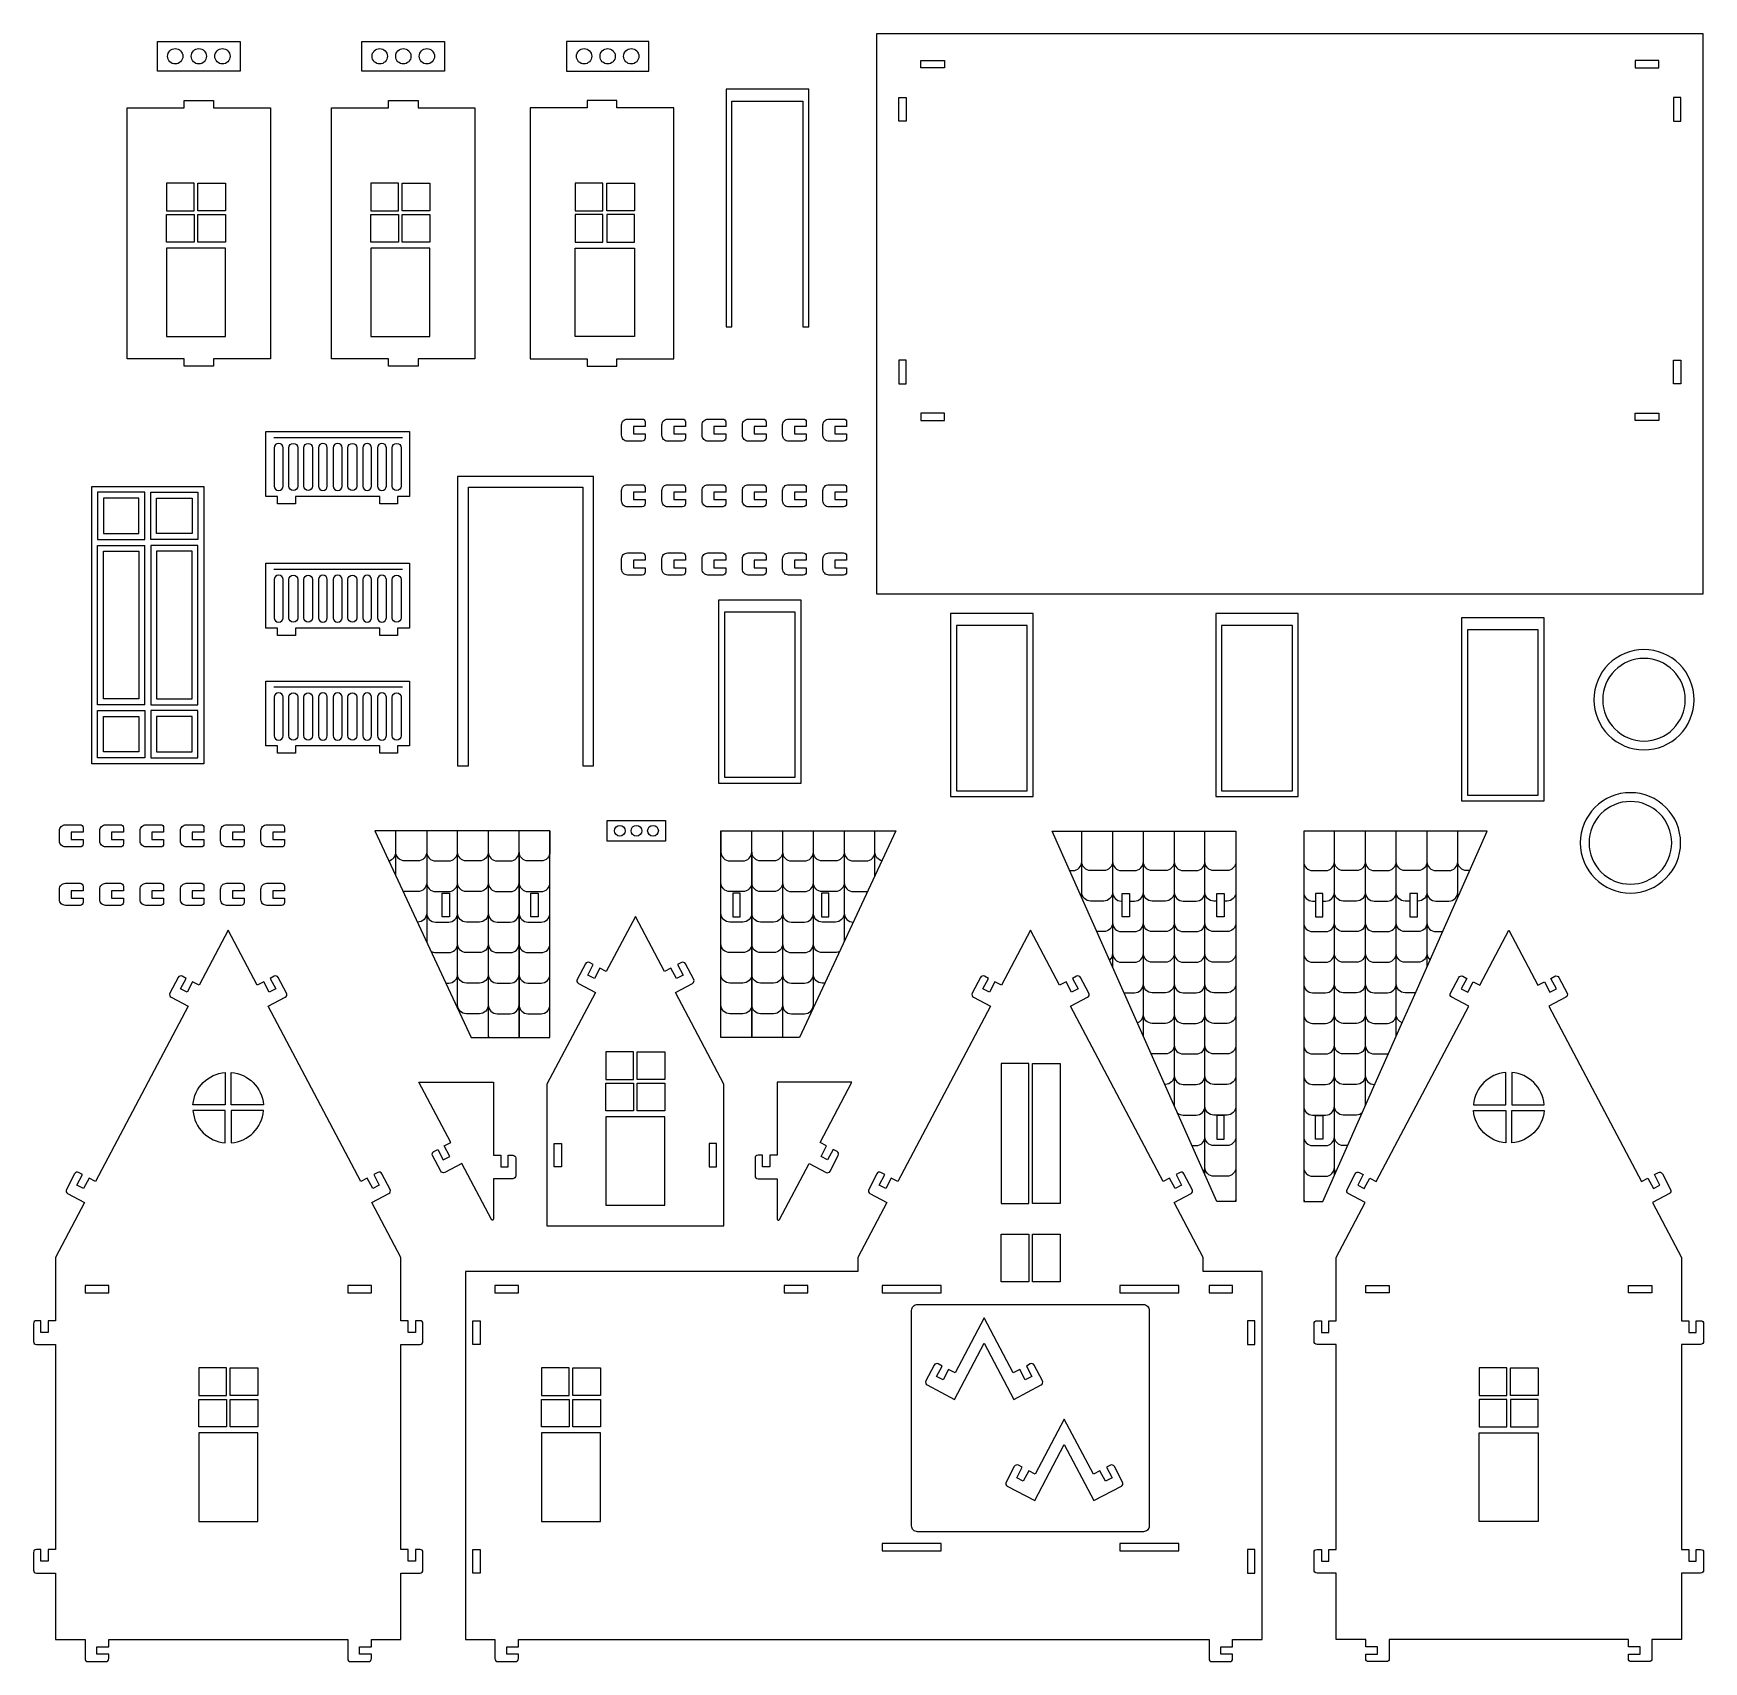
# Model space of a CAD drawing. Extents: x -1239 to 801, y -876 to 452.
# Drawn here: x -558 to 801, y -876 to 449 of the extents above; entities that cross this region are included whole.
import ezdxf

# ---------------------------------------------------------------- set-up
doc = ezdxf.new("R2010")
doc.units = 0
doc.header["$MEASUREMENT"] = 0
doc.layers.add('LAYER1', color=7, linetype='CONTINUOUS')

msp = doc.modelspace()

# ---------------------------------------------------------------- linework, layer by layer
at = {"layer": 'LAYER1'}
for points in [[(800.1, 448.5), (800.1, -7.5), (128.1, -7.5), (128.1, 448.5)], [(-456.8, 441.9), (-389.6, 441.9), (-389.6, 417.9), (-456.8, 417.9)], [(-290.5, 441.9), (-223.3, 441.9), (-223.3, 417.9), (-290.5, 417.9)], [(-57.1, 441.9), (-124.3, 441.9), (-124.3, 417.9), (-57.1, 417.9)], [(183.3, 420.4), (164.1, 420.4), (164.1, 426.4), (183.3, 426.4)], [(744.9, 420.4), (764.1, 420.4), (764.1, 426.4), (744.9, 426.4)], [(-481.6, 387.9), (-435.2, 387.9), (-435.2, 393.9), (-411.2, 393.9), (-411.2, 387.9), (-364.8, 387.9), (-364.8, 183.9), (-411.2, 183.9), (-411.2, 177.9), (-435.2, 177.9), (-435.2, 183.9), (-481.6, 183.9)], [(-315.3, 387.9), (-268.9, 387.9), (-268.9, 393.9), (-244.9, 393.9), (-244.9, 387.9), (-198.6, 387.9), (-198.6, 183.9), (-244.9, 183.9), (-244.9, 177.9), (-268.9, 177.9), (-268.9, 183.9), (-315.3, 183.9)], [(-36.9, 387.9), (-83.3, 387.9), (-83.3, 393.9), (-107.3, 393.9), (-107.3, 387.9), (-153.7, 387.9), (-153.7, 183.9), (-107.3, 183.9), (-107.3, 177.9), (-83.3, 177.9), (-83.3, 183.9), (-36.9, 183.9)], [(10.4, 209.8), (10.4, 393.5), (68, 393.5), (68, 209.8), (72.8, 209.8), (72.8, 403.1), (5.6, 403.1), (5.6, 209.8)], [(146.1, 377.2), (146.1, 396.4), (152.1, 396.4), (152.1, 377.2)], [(782.1, 377.2), (782.1, 396.4), (776.1, 396.4), (776.1, 377.2)], [(-427.1, 326.7), (-449.6, 326.7), (-449.6, 304.2), (-427.1, 304.2)], [(-424.1, 304.2), (-424.1, 326.7), (-401.6, 326.7), (-401.6, 304.2)], [(-260.8, 326.7), (-283.3, 326.7), (-283.3, 304.2), (-260.8, 304.2)], [(-257.8, 304.2), (-257.8, 326.7), (-235.3, 326.7), (-235.3, 304.2)], [(-94.5, 304.2), (-94.5, 326.7), (-117, 326.7), (-117, 304.2)], [(-91.5, 326.7), (-69, 326.7), (-69, 304.2), (-91.5, 304.2)], [(-449.6, 278.7), (-449.6, 301.2), (-427.1, 301.2), (-427.1, 278.7)], [(-401.6, 278.7), (-424.1, 278.7), (-424.1, 301.2), (-401.6, 301.2)], [(-283.3, 278.7), (-283.3, 301.2), (-260.8, 301.2), (-260.8, 278.7)], [(-235.3, 278.7), (-257.8, 278.7), (-257.8, 301.2), (-235.3, 301.2)], [(-117, 278.7), (-94.5, 278.7), (-94.5, 301.2), (-117, 301.2)], [(-69, 278.7), (-69, 301.2), (-91.5, 301.2), (-91.5, 278.7)], [(-449.6, 201.9), (-401.6, 201.9), (-401.6, 273.9), (-449.6, 273.9)], [(-283.3, 201.9), (-235.3, 201.9), (-235.3, 273.9), (-283.3, 273.9)], [(-69, 201.9), (-117, 201.9), (-117, 273.9), (-69, 273.9)], [(146.1, 182.8), (146.1, 163.6), (152.1, 163.6), (152.1, 182.8)], [(782.1, 182.8), (782.1, 163.6), (776.1, 163.6), (776.1, 182.8)], [(183.3, 139.6), (164.1, 139.6), (164.1, 133.6), (183.3, 133.6)], [(744.9, 139.6), (764.1, 139.6), (764.1, 133.6), (744.9, 133.6)], [(-359.1, 71.9), (-368.7, 71.9), (-368.7, 124.7), (-252, 124.7), (-252, 71.9), (-261.6, 71.9), (-261.6, 65.9), (-276, 65.9), (-276, 71.9), (-344.7, 71.9), (-344.7, 65.9), (-359.1, 65.9)], [(-102.3, -147.1), (-102.3, 88.1), (-212.7, 88.1), (-212.7, -147.1), (-204, -147.1), (-204, 79.5), (-110.9, 79.5), (-110.9, -147.1)], [(-505.5, 75.3), (-505.5, 36.9), (-467.1, 36.9), (-467.1, 75.3)], [(-500.7, 70.5), (-500.7, 41.7), (-471.9, 41.7), (-471.9, 70.5)], [(-462.3, 36.9), (-462.3, 75.3), (-423.9, 75.3), (-423.9, 36.9)], [(-457.5, 41.7), (-457.5, 70.5), (-428.7, 70.5), (-428.7, 41.7)], [(-500.7, -92.7), (-500.7, 27.3), (-471.9, 27.3), (-471.9, -92.7)], [(-462.3, -97.5), (-423.9, -97.5), (-423.9, 32.1), (-462.3, 32.1)], [(-457.5, -92.7), (-428.7, -92.7), (-428.7, 27.3), (-457.5, 27.3)], [(-359.1, -35.2), (-368.7, -35.2), (-368.7, 17.6), (-252, 17.6), (-252, -35.2), (-261.6, -35.2), (-261.6, -41.2), (-276, -41.2), (-276, -35.2), (-344.7, -35.2), (-344.7, -41.2), (-359.1, -41.2)], [(66.7, -12.5), (-0.5, -12.5), (-0.5, -161.3), (66.7, -161.3)], [(61.9, -22.1), (4.3, -22.1), (4.3, -156.5), (61.9, -156.5)], [(255.4, -23.4), (188.2, -23.4), (188.2, -172.2), (255.4, -172.2)], [(471, -23.4), (403.8, -23.4), (403.8, -172.2), (471, -172.2)], [(670.9, -26.9), (603.7, -26.9), (603.7, -175.7), (670.9, -175.7)], [(250.6, -33), (193, -33), (193, -167.4), (250.6, -167.4)], [(466.2, -33), (408.6, -33), (408.6, -167.4), (466.2, -167.4)], [(666.1, -36.5), (608.5, -36.5), (608.5, -170.9), (666.1, -170.9)], [(-359.1, -131), (-368.7, -131), (-368.7, -78.2), (-252, -78.2), (-252, -131), (-261.6, -131), (-261.6, -137), (-276, -137), (-276, -131), (-344.7, -131), (-344.7, -137), (-359.1, -137)], [(-505.5, -102.3), (-467.1, -102.3), (-467.1, -140.7), (-505.5, -140.7)], [(-500.7, -107.1), (-471.9, -107.1), (-471.9, -135.9), (-500.7, -135.9)], [(-462.3, -140.7), (-423.9, -140.7), (-423.9, -102.3), (-462.3, -102.3)], [(-457.5, -135.9), (-428.7, -135.9), (-428.7, -107.1), (-457.5, -107.1)], [(-201.6, -368.2), (-201.6, -368.2), (-147.2, -368.2), (-137.6, -368.2), (-137.6, -200.1), (-280, -200.1), (-201.6, -368.2), (-201.6, -368.2), (-201.6, -368.2)], [(-91, -191.5), (-43.6, -191.5), (-43.6, -208.5), (-91, -208.5)], [(143.8, -200.1), (65.4, -368.2), (11, -368.2), (1.4, -368.2), (1.4, -200.1), (143.8, -200.1), (143.8, -200.1), (143.8, -200.1), (143.8, -200.1)], [(404.6, -501.4), (404.6, -501.4), (270.9, -200.3), (420.2, -200.3), (420.2, -501.4), (404.6, -501.4), (404.6, -501.4), (404.6, -501.4)], [(564.7, -335.5), (564.7, -335.5), (624.7, -200.3), (475.4, -200.3), (475.4, -501.4), (491, -501.4), (554.9, -357.4), (554.9, -357.4)], [(-225.3, -250.8), (-219.3, -250.8), (-219.3, -270), (-225.3, -270)], [(-153.2, -250.8), (-147.2, -250.8), (-147.2, -270), (-153.2, -270)], [(-153.2, -250.8), (-147.2, -250.8), (-147.2, -270), (-153.2, -270)], [(17, -250.8), (11, -250.8), (11, -270), (17, -270)], [(17, -250.8), (11, -250.8), (11, -270), (17, -270)], [(89.1, -250.8), (83.1, -250.8), (83.1, -270), (89.1, -270)], [(327.7, -250.9), (333.7, -250.9), (333.7, -270.1), (327.7, -270.1)], [(404.6, -250.9), (410.6, -250.9), (410.6, -270.1), (404.6, -270.1)], [(491, -250.9), (485, -250.9), (485, -270.1), (491, -270.1)], [(567.8, -250.9), (561.8, -250.9), (561.8, -270.1), (567.8, -270.1)], [(-69.6, -379.7), (-92.1, -379.7), (-92.1, -402.2), (-69.6, -402.2)], [(-66.6, -402.2), (-66.6, -379.7), (-44.1, -379.7), (-44.1, -402.2)], [(251.9, -389.3), (229.4, -389.3), (229.4, -503.2), (251.9, -503.2)], [(254.9, -503.2), (254.9, -389.3), (277.4, -389.3), (277.4, -503.2)], [(-92.1, -427.8), (-92.1, -405.2), (-69.6, -405.2), (-69.6, -427.8)], [(-44.1, -427.8), (-66.6, -427.8), (-66.6, -405.2), (-44.1, -405.2)], [(-92.1, -504.6), (-44.1, -504.6), (-44.1, -432.6), (-92.1, -432.6)], [(410.6, -431.5), (404.6, -431.5), (404.6, -450.7), (410.6, -450.7)], [(485, -431.5), (491, -431.5), (491, -450.7), (485, -450.7)], [(-134.2, -454.2), (-128.2, -454.2), (-128.2, -473.4), (-134.2, -473.4)], [(-2.1, -454.2), (-8.1, -454.2), (-8.1, -473.4), (-2.1, -473.4)], [(229.4, -566.8), (229.4, -528), (251.9, -528), (251.9, -566.8)], [(277.4, -566.8), (254.9, -566.8), (254.9, -528), (277.4, -528)], [(-515.7, -569.7), (-515.7, -575.7), (-496.5, -575.7), (-496.5, -569.7)], [(-302.1, -569.7), (-302.1, -575.7), (-282.9, -575.7), (-282.9, -569.7)], [(-182.4, -569.7), (-182.4, -575.7), (-163.2, -575.7), (-163.2, -569.7)], [(52.8, -569.7), (52.8, -575.7), (72, -575.7), (72, -569.7)], [(132.5, -575.7), (180.5, -575.7), (180.5, -569.7), (132.5, -569.7)], [(325.8, -575.7), (373.8, -575.7), (373.8, -569.7), (325.8, -569.7)], [(398.4, -569.7), (398.4, -575.7), (417.6, -575.7), (417.6, -569.7)], [(545, -569.7), (545, -575.7), (525.8, -575.7), (525.8, -569.7)], [(758.6, -569.7), (758.6, -575.7), (739.4, -575.7), (739.4, -569.7)], [(-200.4, -598.5), (-194.4, -598.5), (-194.4, -617.7), (-200.4, -617.7)], [(435.6, -598.5), (429.6, -598.5), (429.6, -617.7), (435.6, -617.7)], [(-400.8, -636.9), (-423.3, -636.9), (-423.3, -659.4), (-400.8, -659.4)], [(-397.8, -659.4), (-397.8, -636.9), (-375.3, -636.9), (-375.3, -659.4)], [(-121.9, -636.9), (-144.4, -636.9), (-144.4, -659.4), (-121.9, -659.4)], [(-118.9, -659.4), (-118.9, -636.9), (-96.4, -636.9), (-96.4, -659.4)], [(640.7, -659.4), (640.7, -636.9), (618.2, -636.9), (618.2, -659.4)], [(643.7, -636.9), (666.2, -636.9), (666.2, -659.4), (643.7, -659.4)], [(-423.3, -684.9), (-423.3, -662.4), (-400.8, -662.4), (-400.8, -684.9)], [(-375.3, -684.9), (-397.8, -684.9), (-397.8, -662.4), (-375.3, -662.4)], [(-144.4, -684.9), (-144.4, -662.4), (-121.9, -662.4), (-121.9, -684.9)], [(-96.4, -684.9), (-118.9, -684.9), (-118.9, -662.4), (-96.4, -662.4)], [(618.2, -684.9), (640.7, -684.9), (640.7, -662.4), (618.2, -662.4)], [(666.2, -684.9), (666.2, -662.4), (643.7, -662.4), (643.7, -684.9)], [(-423.3, -761.7), (-375.3, -761.7), (-375.3, -689.7), (-423.3, -689.7)], [(-144.4, -761.7), (-96.4, -761.7), (-96.4, -689.7), (-144.4, -689.7)], [(666.2, -761.7), (618.2, -761.7), (618.2, -689.7), (666.2, -689.7)], [(-200.4, -784.5), (-194.4, -784.5), (-194.4, -803.7), (-200.4, -803.7)], [(132.5, -785.7), (180.5, -785.7), (180.5, -779.7), (132.5, -779.7)], [(325.8, -785.7), (373.8, -785.7), (373.8, -779.7), (325.8, -779.7)], [(435.6, -784.5), (429.6, -784.5), (429.6, -803.7), (435.6, -803.7)]]:
    msp.add_lwpolyline(points, close=True, dxfattribs=at)
for points in [[(-62.6, 116.9), (-74.6, 116.9, -0.414214), (-79.4, 121.7), (-79.4, 130.1, -0.414214), (-74.6, 134.9), (-62.6, 134.9, -0.414214), (-60.2, 132.5), (-60.2, 128.9), (-69.8, 128.9), (-69.8, 122.9), (-60.2, 122.9), (-60.2, 119.3, -0.414214)], [(-29.8, 116.9), (-41.8, 116.9, -0.414214), (-46.6, 121.7), (-46.6, 130.1, -0.414214), (-41.8, 134.9), (-29.8, 134.9, -0.414214), (-27.4, 132.5), (-27.4, 128.9), (-37, 128.9), (-37, 122.9), (-27.4, 122.9), (-27.4, 119.3, -0.414214)], [(2.9, 116.9), (-9.1, 116.9, -0.414214), (-13.9, 121.7), (-13.9, 130.1, -0.414214), (-9.1, 134.9), (2.9, 134.9, -0.414214), (5.3, 132.5), (5.3, 128.9), (-4.3, 128.9), (-4.3, 122.9), (5.3, 122.9), (5.3, 119.3, -0.414214)], [(35.7, 116.9), (23.7, 116.9, -0.414214), (18.9, 121.7), (18.9, 130.1, -0.414214), (23.7, 134.9), (35.7, 134.9, -0.414214), (38.1, 132.5), (38.1, 128.9), (28.5, 128.9), (28.5, 122.9), (38.1, 122.9), (38.1, 119.3, -0.414214)], [(68.4, 116.9), (56.4, 116.9, -0.414214), (51.6, 121.7), (51.6, 130.1, -0.414214), (56.4, 134.9), (68.4, 134.9, -0.414214), (70.8, 132.5), (70.8, 128.9), (61.2, 128.9), (61.2, 122.9), (70.8, 122.9), (70.8, 119.3, -0.414214)], [(101.2, 116.9), (89.2, 116.9, -0.414214), (84.4, 121.7), (84.4, 130.1, -0.414214), (89.2, 134.9), (101.2, 134.9, -0.414214), (103.6, 132.5), (103.6, 128.9), (94, 128.9), (94, 122.9), (103.6, 122.9), (103.6, 119.3, -0.414214)], [(-354.7, 80.3), (-354.7, 111.5, 1), (-361.9, 111.5), (-361.9, 80.3, 1)], [(-349.9, 80.3), (-349.9, 111.5, -1), (-342.7, 111.5), (-342.7, 80.3, -1)], [(-337.9, 80.3), (-337.9, 111.5, -1), (-330.7, 111.5), (-330.7, 80.3, -1)], [(-318.7, 80.3), (-318.7, 111.5, 1), (-325.9, 111.5), (-325.9, 80.3, 1)], [(-306.7, 80.3), (-306.7, 111.5, 1), (-313.9, 111.5), (-313.9, 80.3, 1)], [(-301.9, 80.3), (-301.9, 111.5, -1), (-294.7, 111.5), (-294.7, 80.3, -1)], [(-282.7, 80.3), (-282.7, 111.5, 1), (-289.9, 111.5), (-289.9, 80.3, 1)], [(-270.7, 80.3), (-270.7, 111.5, 1), (-277.9, 111.5), (-277.9, 80.3, 1)], [(-265.9, 80.3), (-265.9, 111.5, -1), (-258.7, 111.5), (-258.7, 80.3, -1)], [(-62.6, 63.5), (-74.6, 63.5, -0.414214), (-79.4, 68.3), (-79.4, 76.7, -0.414214), (-74.6, 81.5), (-62.6, 81.5, -0.414214), (-60.2, 79.1), (-60.2, 75.5), (-69.8, 75.5), (-69.8, 69.5), (-60.2, 69.5), (-60.2, 65.9, -0.414214)], [(-29.8, 63.5), (-41.8, 63.5, -0.414214), (-46.6, 68.3), (-46.6, 76.7, -0.414214), (-41.8, 81.5), (-29.8, 81.5, -0.414214), (-27.4, 79.1), (-27.4, 75.5), (-37, 75.5), (-37, 69.5), (-27.4, 69.5), (-27.4, 65.9, -0.414214)], [(2.9, 63.5), (-9.1, 63.5, -0.414214), (-13.9, 68.3), (-13.9, 76.7, -0.414214), (-9.1, 81.5), (2.9, 81.5, -0.414214), (5.3, 79.1), (5.3, 75.5), (-4.3, 75.5), (-4.3, 69.5), (5.3, 69.5), (5.3, 65.9, -0.414214)], [(35.7, 63.5), (23.7, 63.5, -0.414214), (18.9, 68.3), (18.9, 76.7, -0.414214), (23.7, 81.5), (35.7, 81.5, -0.414214), (38.1, 79.1), (38.1, 75.5), (28.5, 75.5), (28.5, 69.5), (38.1, 69.5), (38.1, 65.9, -0.414214)], [(68.4, 63.5), (56.4, 63.5, -0.414214), (51.6, 68.3), (51.6, 76.7, -0.414214), (56.4, 81.5), (68.4, 81.5, -0.414214), (70.8, 79.1), (70.8, 75.5), (61.2, 75.5), (61.2, 69.5), (70.8, 69.5), (70.8, 65.9, -0.414214)], [(101.2, 63.5), (89.2, 63.5, -0.414214), (84.4, 68.3), (84.4, 76.7, -0.414214), (89.2, 81.5), (101.2, 81.5, -0.414214), (103.6, 79.1), (103.6, 75.5), (94, 75.5), (94, 69.5), (103.6, 69.5), (103.6, 65.9, -0.414214)], [(-62.6, 8), (-74.6, 8, -0.414214), (-79.4, 12.8), (-79.4, 21.2, -0.414214), (-74.6, 26), (-62.6, 26, -0.414214), (-60.2, 23.6), (-60.2, 20), (-69.8, 20), (-69.8, 14), (-60.2, 14), (-60.2, 10.4, -0.414214)], [(-29.8, 8), (-41.8, 8, -0.414214), (-46.6, 12.8), (-46.6, 21.2, -0.414214), (-41.8, 26), (-29.8, 26, -0.414214), (-27.4, 23.6), (-27.4, 20), (-37, 20), (-37, 14), (-27.4, 14), (-27.4, 10.4, -0.414214)], [(2.9, 8), (-9.1, 8, -0.414214), (-13.9, 12.8), (-13.9, 21.2, -0.414214), (-9.1, 26), (2.9, 26, -0.414214), (5.3, 23.6), (5.3, 20), (-4.3, 20), (-4.3, 14), (5.3, 14), (5.3, 10.4, -0.414214)], [(35.7, 8), (23.7, 8, -0.414214), (18.9, 12.8), (18.9, 21.2, -0.414214), (23.7, 26), (35.7, 26, -0.414214), (38.1, 23.6), (38.1, 20), (28.5, 20), (28.5, 14), (38.1, 14), (38.1, 10.4, -0.414214)], [(68.4, 8), (56.4, 8, -0.414214), (51.6, 12.8), (51.6, 21.2, -0.414214), (56.4, 26), (68.4, 26, -0.414214), (70.8, 23.6), (70.8, 20), (61.2, 20), (61.2, 14), (70.8, 14), (70.8, 10.4, -0.414214)], [(101.2, 8), (89.2, 8, -0.414214), (84.4, 12.8), (84.4, 21.2, -0.414214), (89.2, 26), (101.2, 26, -0.414214), (103.6, 23.6), (103.6, 20), (94, 20), (94, 14), (103.6, 14), (103.6, 10.4, -0.414214)], [(-354.7, -26.8), (-354.7, 4.4, 1), (-361.9, 4.4), (-361.9, -26.8, 1)], [(-349.9, -26.8), (-349.9, 4.4, -1), (-342.7, 4.4), (-342.7, -26.8, -1)], [(-337.9, -26.8), (-337.9, 4.4, -1), (-330.7, 4.4), (-330.7, -26.8, -1)], [(-318.7, -26.8), (-318.7, 4.4, 1), (-325.9, 4.4), (-325.9, -26.8, 1)], [(-306.7, -26.8), (-306.7, 4.4, 1), (-313.9, 4.4), (-313.9, -26.8, 1)], [(-301.9, -26.8), (-301.9, 4.4, -1), (-294.7, 4.4), (-294.7, -26.8, -1)], [(-282.7, -26.8), (-282.7, 4.4, 1), (-289.9, 4.4), (-289.9, -26.8, 1)], [(-270.7, -26.8), (-270.7, 4.4, 1), (-277.9, 4.4), (-277.9, -26.8, 1)], [(-265.9, -26.8), (-265.9, 4.4, -1), (-258.7, 4.4), (-258.7, -26.8, -1)], [(752.1, -52.6, 0.414214), (711.4, -93.4, 0.414214), (752.1, -134.2, 0.414214), (792.9, -93.4, 0.414214)], [(752.1, -59.8, 0.414214), (718.6, -93.4, 0.414214), (752.1, -127, 0.414214), (785.7, -93.4, 0.414214)], [(-354.7, -122.6), (-354.7, -91.4, 1), (-361.9, -91.4), (-361.9, -122.6, 1)], [(-349.9, -122.6), (-349.9, -91.4, -1), (-342.7, -91.4), (-342.7, -122.6, -1)], [(-337.9, -122.6), (-337.9, -91.4, -1), (-330.7, -91.4), (-330.7, -122.6, -1)], [(-318.7, -122.6), (-318.7, -91.4, 1), (-325.9, -91.4), (-325.9, -122.6, 1)], [(-306.7, -122.6), (-306.7, -91.4, 1), (-313.9, -91.4), (-313.9, -122.6, 1)], [(-301.9, -122.6), (-301.9, -91.4, -1), (-294.7, -91.4), (-294.7, -122.6, -1)], [(-282.7, -122.6), (-282.7, -91.4, 1), (-289.9, -91.4), (-289.9, -122.6, 1)], [(-270.7, -122.6), (-270.7, -91.4, 1), (-277.9, -91.4), (-277.9, -122.6, 1)], [(-265.9, -122.6), (-265.9, -91.4, -1), (-258.7, -91.4), (-258.7, -122.6, -1)], [(741.1, -169, 0.414214), (700.3, -209.8, 0.414214), (741.1, -250.6, 0.414214), (781.9, -209.8, 0.414214)], [(741.1, -176.2, 0.414214), (707.5, -209.8, 0.414214), (741.1, -243.4, 0.414214), (774.7, -209.8, 0.414214)], [(-519.7, -213.1), (-531.7, -213.1, -0.414214), (-536.5, -208.3), (-536.5, -199.9, -0.414214), (-531.7, -195.1), (-519.7, -195.1, -0.414214), (-517.3, -197.5), (-517.3, -201.1), (-526.9, -201.1), (-526.9, -207.1), (-517.3, -207.1), (-517.3, -210.7, -0.414214)], [(-487, -213.1), (-499, -213.1, -0.414214), (-503.8, -208.3), (-503.8, -199.9, -0.414214), (-499, -195.1), (-487, -195.1, -0.414214), (-484.6, -197.5), (-484.6, -201.1), (-494.2, -201.1), (-494.2, -207.1), (-484.6, -207.1), (-484.6, -210.7, -0.414214)], [(-454.2, -213.1), (-466.2, -213.1, -0.414214), (-471, -208.3), (-471, -199.9, -0.414214), (-466.2, -195.1), (-454.2, -195.1, -0.414214), (-451.8, -197.5), (-451.8, -201.1), (-461.4, -201.1), (-461.4, -207.1), (-451.8, -207.1), (-451.8, -210.7, -0.414214)], [(-421.4, -213.1), (-433.4, -213.1, -0.414214), (-438.2, -208.3), (-438.2, -199.9, -0.414214), (-433.4, -195.1), (-421.4, -195.1, -0.414214), (-419, -197.5), (-419, -201.1), (-428.6, -201.1), (-428.6, -207.1), (-419, -207.1), (-419, -210.7, -0.414214)], [(-388.7, -213.1), (-400.7, -213.1, -0.414214), (-405.5, -208.3), (-405.5, -199.9, -0.414214), (-400.7, -195.1), (-388.7, -195.1, -0.414214), (-386.3, -197.5), (-386.3, -201.1), (-395.9, -201.1), (-395.9, -207.1), (-386.3, -207.1), (-386.3, -210.7, -0.414214)], [(-355.9, -213.1), (-367.9, -213.1, -0.414214), (-372.7, -208.3), (-372.7, -199.9, -0.414214), (-367.9, -195.1), (-355.9, -195.1, -0.414214), (-353.5, -197.5), (-353.5, -201.1), (-363.1, -201.1), (-363.1, -207.1), (-353.5, -207.1), (-353.5, -210.7, -0.414214)], [(-519.7, -260.7), (-531.7, -260.7, -0.414214), (-536.5, -255.9), (-536.5, -247.5, -0.414214), (-531.7, -242.7), (-519.7, -242.7, -0.414214), (-517.3, -245.1), (-517.3, -248.7), (-526.9, -248.7), (-526.9, -254.7), (-517.3, -254.7), (-517.3, -258.3, -0.414214)], [(-487, -260.7), (-499, -260.7, -0.414214), (-503.8, -255.9), (-503.8, -247.5, -0.414214), (-499, -242.7), (-487, -242.7, -0.414214), (-484.6, -245.1), (-484.6, -248.7), (-494.2, -248.7), (-494.2, -254.7), (-484.6, -254.7), (-484.6, -258.3, -0.414214)], [(-454.2, -260.7), (-466.2, -260.7, -0.414214), (-471, -255.9), (-471, -247.5, -0.414214), (-466.2, -242.7), (-454.2, -242.7, -0.414214), (-451.8, -245.1), (-451.8, -248.7), (-461.4, -248.7), (-461.4, -254.7), (-451.8, -254.7), (-451.8, -258.3, -0.414214)], [(-421.4, -260.7), (-433.4, -260.7, -0.414214), (-438.2, -255.9), (-438.2, -247.5, -0.414214), (-433.4, -242.7), (-421.4, -242.7, -0.414214), (-419, -245.1), (-419, -248.7), (-428.6, -248.7), (-428.6, -254.7), (-419, -254.7), (-419, -258.3, -0.414214)], [(-388.7, -260.7), (-400.7, -260.7, -0.414214), (-405.5, -255.9), (-405.5, -247.5, -0.414214), (-400.7, -242.7), (-388.7, -242.7, -0.414214), (-386.3, -245.1), (-386.3, -248.7), (-395.9, -248.7), (-395.9, -254.7), (-386.3, -254.7), (-386.3, -258.3, -0.414214)], [(-355.9, -260.7), (-367.9, -260.7, -0.414214), (-372.7, -255.9), (-372.7, -247.5, -0.414214), (-367.9, -242.7), (-355.9, -242.7, -0.414214), (-353.5, -245.1), (-353.5, -248.7), (-363.1, -248.7), (-363.1, -254.7), (-353.5, -254.7), (-353.5, -258.3, -0.414214)], [(3.9, -521.4), (3.9, -521.4), (3.9, -406.2), (-35.5, -331.4), (-21.7, -324.1, 0.414214), (-20.7, -320.9), (-27.4, -308.2, 0.414214), (-30.7, -307.2), (-33.9, -308.8), (-29.4, -317.3), (-34.7, -320.1), (-39.2, -311.6), (-44.5, -314.4), (-68.1, -269.6), (-91.8, -314.4), (-97.1, -311.6), (-101.5, -320.1), (-106.9, -317.3), (-102.4, -308.8), (-105.6, -307.2, 0.414214), (-108.8, -308.2), (-115.5, -320.9, 0.414214), (-114.5, -324.1), (-100.7, -331.4), (-140.2, -406.2), (-140.2, -521.4), (3.9, -521.4), (3.9, -521.4), (3.9, -521.4)], [(-516.9, -490.9), (-522.3, -488.1), (-517.8, -479.6), (-521, -477.9, 0.414214), (-524.2, -478.9), (-530.9, -491.7, 0.414214), (-529.9, -494.9), (-516.1, -502.2), (-539.7, -547), (-539.7, -598.5), (-545.7, -598.5), (-545.7, -608.1), (-551.7, -608.1), (-551.7, -598.5), (-555.3, -598.5, 0.414214), (-557.7, -600.9), (-557.7, -615.3, 0.414214), (-555.3, -617.7), (-539.7, -617.7), (-539.7, -784.5), (-545.7, -784.5), (-545.7, -794.1), (-551.7, -794.1), (-551.7, -784.5), (-555.3, -784.5, 0.414214), (-557.7, -786.9), (-557.7, -801.3, 0.414214), (-555.3, -803.7), (-539.7, -803.7), (-539.7, -857.7), (-515.7, -857.7), (-515.7, -873.3, 0.414214), (-513.3, -875.7), (-498.9, -875.7, 0.414214), (-496.5, -873.3), (-496.5, -869.7), (-506.1, -869.7), (-506.1, -863.7), (-496.5, -863.7), (-496.5, -857.7), (-302.1, -857.7), (-302.1, -873.3, 0.414214), (-299.7, -875.7), (-285.3, -875.7, 0.414214), (-282.9, -873.3), (-282.9, -869.7), (-292.5, -869.7), (-292.5, -863.7), (-282.9, -863.7), (-282.9, -857.7), (-258.9, -857.7), (-258.9, -803.7), (-243.3, -803.7, 0.414214), (-240.9, -801.3), (-240.9, -786.9, 0.414214), (-243.3, -784.5), (-246.9, -784.5), (-246.9, -794.1), (-252.9, -794.1), (-252.9, -784.5), (-258.9, -784.5), (-258.9, -617.7), (-243.3, -617.7, 0.414214), (-240.9, -615.3), (-240.9, -600.9, 0.414214), (-243.3, -598.5), (-246.9, -598.5), (-246.9, -608.1), (-252.9, -608.1), (-252.9, -598.5), (-258.9, -598.5), (-258.9, -547), (-282.5, -502.2), (-268.7, -494.9, 0.414214), (-267.7, -491.7), (-274.4, -478.9, 0.414214), (-277.7, -477.9), (-280.9, -479.6), (-276.4, -488.1), (-281.7, -490.9), (-286.2, -482.4), (-291.5, -485.2), (-366.7, -342.6), (-352.9, -335.3, 0.414214), (-351.9, -332), (-358.7, -319.3, 0.414214), (-361.9, -318.3), (-365.1, -320), (-360.6, -328.5), (-365.9, -331.3), (-370.4, -322.8), (-375.7, -325.6), (-399.3, -280.8), (-422.9, -325.6), (-428.3, -322.8), (-432.7, -331.3), (-438, -328.5), (-433.6, -320), (-436.7, -318.3, 0.414214), (-440, -319.3), (-446.7, -332, 0.414214), (-445.7, -335.3), (-431.9, -342.6), (-507.2, -485.2), (-512.5, -482.4)], [(417.6, -863.7), (417.6, -857.7), (441.6, -857.7), (441.6, -558.4), (393.6, -558.4), (393.6, -547), (370, -502.2), (383.8, -494.9, 0.414214), (384.8, -491.7), (378, -478.9, 0.414214), (374.8, -477.9), (371.6, -479.6), (376.1, -488.1), (370.8, -490.9), (366.3, -482.4), (361, -485.2), (285.8, -342.6), (299.6, -335.3, 0.414214), (300.6, -332), (293.8, -319.3, 0.414214), (290.6, -318.3), (287.4, -320), (291.9, -328.5), (286.6, -331.3), (282.1, -322.8), (276.8, -325.6), (253.2, -280.8), (229.5, -325.6), (224.2, -322.8), (219.8, -331.3), (214.5, -328.5), (218.9, -320), (215.8, -318.3, 0.414214), (212.5, -319.3), (205.8, -332, 0.414214), (206.8, -335.3), (220.6, -342.6), (145.3, -485.2), (140, -482.4), (135.6, -490.9), (130.2, -488.1), (134.7, -479.6), (131.5, -477.9, 0.414214), (128.3, -478.9), (121.6, -491.7, 0.414214), (122.6, -494.9), (136.4, -502.2), (112.8, -547), (112.8, -558.4), (-206.4, -558.4), (-206.4, -857.7), (-182.4, -857.7), (-182.4, -873.3, 0.414214), (-180, -875.7), (-165.6, -875.7, 0.414214), (-163.2, -873.3), (-163.2, -869.7), (-172.8, -869.7), (-172.8, -863.7), (-163.2, -863.7), (-163.2, -857.7), (398.4, -857.7), (398.4, -873.3, 0.414214), (400.8, -875.7), (415.2, -875.7, 0.414214), (417.6, -873.3), (417.6, -869.7), (408, -869.7), (408, -863.7)], [(759.8, -490.9), (765.1, -488.1), (760.6, -479.6), (763.8, -477.9, -0.414214), (767.1, -478.9), (773.8, -491.7, -0.414214), (772.8, -494.9), (759, -502.2), (782.6, -547), (782.6, -598.5), (788.6, -598.5), (788.6, -608.1), (794.6, -608.1), (794.6, -598.5), (798.2, -598.5, -0.414214), (800.6, -600.9), (800.6, -615.3, -0.414214), (798.2, -617.7), (782.6, -617.7), (782.6, -784.5), (788.6, -784.5), (788.6, -794.1), (794.6, -794.1), (794.6, -784.5), (798.2, -784.5, -0.414214), (800.6, -786.9), (800.6, -801.3, -0.414214), (798.2, -803.7), (782.6, -803.7), (782.6, -857.7), (758.6, -857.7), (758.6, -873.3, -0.414214), (756.2, -875.7), (741.8, -875.7, -0.414214), (739.4, -873.3), (739.4, -869.7), (749, -869.7), (749, -863.7), (739.4, -863.7), (739.4, -857.7), (545, -857.7), (545, -873.3, -0.414214), (542.6, -875.7), (528.2, -875.7, -0.414214), (525.8, -873.3), (525.8, -869.7), (535.4, -869.7), (535.4, -863.7), (525.8, -863.7), (525.8, -857.7), (501.8, -857.7), (501.8, -803.7), (486.2, -803.7, -0.414214), (483.8, -801.3), (483.8, -786.9, -0.414214), (486.2, -784.5), (489.8, -784.5), (489.8, -794.1), (495.8, -794.1), (495.8, -784.5), (501.8, -784.5), (501.8, -617.7), (486.2, -617.7, -0.414214), (483.8, -615.3), (483.8, -600.9, -0.414214), (486.2, -598.5), (489.8, -598.5), (489.8, -608.1), (495.8, -608.1), (495.8, -598.5), (501.8, -598.5), (501.8, -547), (525.4, -502.2), (511.6, -494.9, -0.414214), (510.6, -491.7), (517.3, -478.9, -0.414214), (520.6, -477.9), (523.7, -479.6), (519.3, -488.1), (524.6, -490.9), (529.1, -482.4), (534.4, -485.2), (609.6, -342.6), (595.8, -335.3, -0.414214), (594.8, -332), (601.5, -319.3, -0.414214), (604.8, -318.3), (608, -320), (603.5, -328.5), (608.8, -331.3), (613.3, -322.8), (618.6, -325.6), (642.2, -280.8), (665.8, -325.6), (671.1, -322.8), (675.6, -331.3), (680.9, -328.5), (676.4, -320), (679.6, -318.3, -0.414214), (682.9, -319.3), (689.6, -332, -0.414214), (688.6, -335.3), (674.8, -342.6), (750, -485.2), (755.3, -482.4)], [(-401.7, -396.5), (-401.7, -422.8), (-428, -422.8, -0.366118)], [(-396.9, -396.5, -0.366118), (-370.6, -422.8), (-396.9, -422.8)], [(-183.5, -463.8), (-177.5, -463.8), (-177.5, -473.4), (-171.5, -473.4), (-171.5, -463.8), (-167.9, -463.8, -0.414214), (-165.5, -466.2), (-165.5, -480.6, -0.414214), (-167.9, -483), (-183.5, -483), (-183.5, -515.7, -0.782614), (-185.3, -516.2), (-209.4, -470.5), (-223.2, -477.8, -0.414214), (-226.4, -476.8), (-233.1, -464, -0.414214), (-232.1, -460.8), (-228.9, -459.1), (-224.5, -467.6), (-219.1, -464.8), (-223.6, -456.3), (-218.3, -453.5), (-218.3, -453.5), (-218.3, -453.5), (-244.2, -404.4), (-223.4, -404.4), (-223.4, -404.4), (-204.2, -404.4), (-204.2, -404.4), (-183.5, -404.4)], [(47.2, -463.8), (41.2, -463.8), (41.2, -473.4), (35.2, -473.4), (35.2, -463.8), (31.6, -463.8, 0.414214), (29.2, -466.2), (29.2, -480.6, 0.414214), (31.6, -483), (47.2, -483), (47.2, -515.7, 0.782614), (49, -516.2), (73.1, -470.5), (86.9, -477.8, 0.414214), (90.2, -476.8), (96.9, -464, 0.414214), (95.9, -460.8), (92.7, -459.1), (88.2, -467.6), (82.9, -464.8), (87.4, -456.3), (82.1, -453.5), (82.1, -453.5), (82.1, -453.5), (108, -404.4), (87.2, -404.4), (87.2, -404.4), (68, -404.4), (68, -404.4), (47.2, -404.4)], [(639.8, -396.5, 0.366118), (613.5, -422.8), (639.8, -422.8)], [(644.6, -396.5), (644.6, -422.8), (670.9, -422.8, 0.366118)], [(-401.7, -453.9), (-401.7, -427.6), (-428, -427.6, 0.366118)], [(-396.9, -453.9, 0.366118), (-370.6, -427.6), (-396.9, -427.6)], [(639.8, -453.9, -0.366118), (613.5, -427.6), (639.8, -427.6)], [(644.6, -453.9), (644.6, -427.6), (670.9, -427.6, -0.366118)], [(161.3, -585.3), (345, -585.3, -0.414214), (349.8, -590.1), (349.8, -765.3, -0.414214), (345, -770.1), (161.3, -770.1, -0.414214), (156.5, -765.3), (156.5, -590.1, -0.414214)], [(181.3, -635.3), (178.1, -633.6, 0.414214), (174.8, -634.6), (168.1, -647.4, 0.414214), (169.1, -650.6), (191.4, -662.4), (215.5, -616.7), (239.6, -662.4), (261.9, -650.6, 0.414214), (262.9, -647.4), (256.2, -634.6, 0.414214), (253, -633.6), (249.8, -635.3), (254.2, -643.8), (248.9, -646.6), (244.5, -638.1), (239.1, -640.9), (215.5, -596.1), (191.9, -640.9), (186.6, -638.1), (182.1, -646.6), (176.8, -643.8)], [(246.5, -717.7), (243.3, -716, 0.414214), (240, -717), (233.3, -729.8, 0.414214), (234.3, -733), (256.6, -744.8), (280.7, -699.1), (304.8, -744.8), (327.1, -733, 0.414214), (328.1, -729.8), (321.4, -717, 0.414214), (318.2, -716), (315, -717.7), (319.5, -726.2), (314.2, -729), (309.7, -720.5), (304.4, -723.3), (280.7, -678.5), (257.1, -723.3), (251.8, -720.5), (247.3, -729), (242, -726.2)]]:
    msp.add_lwpolyline(points, format="xyb", close=True, dxfattribs=at)
for points in [[(-362.1, 119.9), (-257.6, 119.9)], [(-419.1, -145.5), (-510.3, -145.5), (-510.3, 80.1), (-419.1, 80.1), (-419.1, -145.5)], [(-510.3, 80.1), (-510.3, 80.1)], [(-467.1, -97.5), (-505.5, -97.5), (-505.5, 32.1), (-467.1, 32.1)], [(-467.1, -97.5), (-467.1, 32.1)], [(-362.1, 12.8), (-257.6, 12.8)], [(-362.1, -83), (-257.6, -83)], [(-263, -236.7), (-263, -217.3)], [(126.7, -236.7), (126.7, -217.3)], [(294.9, -254.3), (294.9, -250)], [(294.9, -254.3), (294.9, -250)], [(600.7, -254.3), (600.7, -250)], [(600.7, -254.3), (600.7, -250)], [(-237.9, -267), (-237.9, -290.4)], [(-237.9, -267), (-237.9, -290.4)], [(101.7, -267), (101.7, -290.4)], [(101.7, -267), (101.7, -290.4)], [(319.9, -299.7), (319.9, -310.8)], [(319.9, -299.7), (319.9, -310.8)], [(575.6, -299.7), (575.6, -310.8)], [(575.6, -299.7), (575.6, -310.8)], [(-212.8, -344.2), (-212.8, -341.6)], [(-212.8, -344.2), (-212.8, -341.6)], [(76.6, -344.2), (76.6, -341.6)], [(76.6, -344.2), (76.6, -341.6)], [(345, -367.2), (345, -349.4)], [(345, -367.2), (345, -349.4)], [(550.6, -367.2), (550.6, -349.4)], [(550.6, -367.2), (550.6, -349.4)], [(370.1, -399.1), (370.1, -423.7)], [(370.1, -399.1), (370.1, -423.7)], [(525.5, -399.1), (525.5, -423.7)], [(525.5, -399.1), (525.5, -423.7)], [(395.1, -480.1), (395.1, -473.7)], [(395.1, -480.1), (395.1, -473.7)], [(500.4, -480.1), (500.4, -473.7)], [(500.4, -480.1), (500.4, -473.7)], [(420.2, -498.5), (420.2, -501.4)], [(475.4, -498.5), (475.4, -501.4)], [(393.6, -556.7), (393.6, -556.7)]]:
    msp.add_lwpolyline(points, dxfattribs=at)
for points in [[(-268.7, -224.4, 0.356178), (-263, -217.3), (-263, -200.1)], [(-237.9, -200.1), (-237.9, -217.3, -0.414214), (-245.1, -224.5), (-255.7, -224.5, -0.414214), (-263, -217.3), (-263, -200.1)], [(-237.9, -200.1), (-237.9, -217.3, 0.414214), (-230.7, -224.5), (-220, -224.5, 0.414214), (-212.8, -217.3), (-212.8, -200.1)], [(-187.8, -200.1), (-187.8, -217.3, -0.414214), (-195, -224.5), (-205.6, -224.5, -0.414214), (-212.8, -217.3), (-212.8, -200.1)], [(-187.8, -200.1), (-187.8, -217.3, 0.414214), (-180.6, -224.5), (-169.9, -224.5, 0.414214), (-162.7, -217.3), (-162.7, -200.1)], [(-137.6, -200.1), (-137.6, -217.3, -0.414214), (-144.8, -224.5), (-155.5, -224.5, -0.414214), (-162.7, -217.3), (-162.7, -200.1)], [(1.4, -200.1), (1.4, -217.3, 0.414214), (8.6, -224.5), (19.3, -224.5, 0.414214), (26.5, -217.3), (26.5, -200.1)], [(51.5, -200.1), (51.5, -217.3, -0.414214), (44.3, -224.5), (33.7, -224.5, -0.414214), (26.5, -217.3), (26.5, -200.1)], [(51.5, -200.1), (51.5, -217.3, 0.414214), (58.7, -224.5), (69.4, -224.5, 0.414214), (76.6, -217.3), (76.6, -200.1)], [(101.7, -200.1), (101.7, -217.3, -0.414214), (94.5, -224.5), (83.8, -224.5, -0.414214), (76.6, -217.3), (76.6, -200.1)], [(101.7, -200.1), (101.7, -217.3, 0.414214), (108.9, -224.5), (119.5, -224.5, 0.414214), (126.7, -217.3), (126.7, -200.1)], [(132.5, -224.4, -0.356178), (126.7, -217.3), (126.7, -200.1)], [(285.1, -232.3), (287.7, -232.3, 0.414214), (294.9, -225.1), (294.9, -200.3)], [(319.9, -200.3), (319.9, -225.1, -0.414214), (312.7, -232.3), (302.1, -232.3, -0.414214), (294.9, -225.1), (294.9, -200.3)], [(319.9, -200.3), (319.9, -225.1, 0.414214), (327.1, -232.3), (337.8, -232.3, 0.414214), (345, -225.1), (345, -200.3)], [(370.1, -200.3), (370.1, -225.1, -0.414214), (362.9, -232.3), (352.2, -232.3, -0.414214), (345, -225.1), (345, -200.3)], [(370.1, -200.3), (370.1, -225.1, 0.414214), (377.3, -232.3), (387.9, -232.3, 0.414214), (395.1, -225.1), (395.1, -200.3)], [(420.2, -200.3), (420.2, -225.1, -0.414214), (413, -232.3), (402.3, -232.3, -0.414214), (395.1, -225.1), (395.1, -200.3)], [(475.4, -200.3), (475.4, -225.1, 0.414214), (482.6, -232.3), (493.2, -232.3, 0.414214), (500.4, -225.1), (500.4, -200.3)], [(525.5, -200.3), (525.5, -225.1, -0.414214), (518.3, -232.3), (507.6, -232.3, -0.414214), (500.4, -225.1), (500.4, -200.3)], [(525.5, -200.3), (525.5, -225.1, 0.414214), (532.7, -232.3), (543.4, -232.3, 0.414214), (550.6, -225.1), (550.6, -200.3)], [(575.6, -200.3), (575.6, -225.1, -0.414214), (568.4, -232.3), (557.8, -232.3, -0.414214), (550.6, -225.1), (550.6, -200.3)], [(575.6, -200.3), (575.6, -225.1, 0.414214), (582.8, -232.3), (593.5, -232.3, 0.414214), (600.7, -225.1), (600.7, -200.3)], [(610.5, -232.3), (607.9, -232.3, -0.414214), (600.7, -225.1), (600.7, -200.3)], [(-237.9, -217.3), (-237.9, -242.2, -0.414214), (-245.1, -249.4), (-255.7, -249.4, -0.047441), (-257.1, -249.3, -0.047441)], [(-237.9, -217.3), (-237.9, -242.2, 0.414214), (-230.7, -249.4), (-220, -249.4, 0.414214), (-212.8, -242.2), (-212.8, -217.3)], [(-187.8, -217.3), (-187.8, -242.2, -0.414214), (-195, -249.4), (-205.6, -249.4, -0.414214), (-212.8, -242.2), (-212.8, -217.3)], [(-187.8, -217.3), (-187.8, -242.2, 0.414214), (-180.6, -249.4), (-169.9, -249.4, 0.414214), (-162.7, -242.2), (-162.7, -217.3)], [(-162.7, -217.3), (-162.7, -242.2, 0.414214), (-155.5, -249.4), (-144.8, -249.4, 0.414214), (-137.6, -242.2), (-137.6, -217.3)], [(26.5, -217.3), (26.5, -242.2, -0.414214), (19.3, -249.4), (8.6, -249.4, -0.414214), (1.4, -242.2), (1.4, -217.3)], [(51.5, -217.3), (51.5, -242.2, -0.414214), (44.3, -249.4), (33.7, -249.4, -0.414214), (26.5, -242.2), (26.5, -217.3)], [(51.5, -217.3), (51.5, -242.2, 0.414214), (58.7, -249.4), (69.4, -249.4, 0.414214), (76.6, -242.2), (76.6, -217.3)], [(101.7, -217.3), (101.7, -242.2, -0.414214), (94.5, -249.4), (83.8, -249.4, -0.414214), (76.6, -242.2), (76.6, -217.3)], [(101.7, -217.3), (101.7, -242.2, 0.414214), (108.9, -249.4), (119.5, -249.4, 0.047441), (120.9, -249.3, 0.047441)], [(294.2, -252.9, 0.105656), (294.9, -250), (294.9, -225.1)], [(319.9, -225.1), (319.9, -250, -0.414214), (312.7, -257.2), (302.1, -257.2, -0.414214), (294.9, -250), (294.9, -225.1)], [(319.9, -225.1), (319.9, -250, 0.414214), (327.1, -257.2), (327.7, -257.2)], [(333.7, -257.2), (337.8, -257.2, 0.414214), (345, -250), (345, -225.1)], [(370.1, -225.1), (370.1, -250, -0.414214), (362.9, -257.2), (352.2, -257.2, -0.414214), (345, -250), (345, -225.1)], [(370.1, -225.1), (370.1, -250, 0.414214), (377.3, -257.2), (387.9, -257.2, 0.414214), (395.1, -250), (395.1, -225.1)], [(404.6, -257.2), (402.3, -257.2, -0.414214), (395.1, -250), (395.1, -225.1)], [(420.2, -225.1), (420.2, -250, -0.414214), (413, -257.2), (410.6, -257.2)], [(475.4, -225.1), (475.4, -250, 0.414214), (482.6, -257.2), (485, -257.2)], [(491, -257.2), (493.2, -257.2, 0.414214), (500.4, -250), (500.4, -225.1)], [(525.5, -225.1), (525.5, -250, -0.414214), (518.3, -257.2), (507.6, -257.2, -0.414214), (500.4, -250), (500.4, -225.1)], [(525.5, -225.1), (525.5, -250, 0.414214), (532.7, -257.2), (543.4, -257.2, 0.414214), (550.6, -250), (550.6, -225.1)], [(561.8, -257.2), (557.8, -257.2, -0.414214), (550.6, -250), (550.6, -225.1)], [(575.6, -225.1), (575.6, -250, -0.414214), (568.4, -257.2), (567.8, -257.2)], [(575.6, -225.1), (575.6, -250, 0.414214), (582.8, -257.2), (593.5, -257.2, 0.414214), (600.7, -250), (600.7, -225.1)], [(601.3, -252.9, -0.105656), (600.7, -250), (600.7, -225.1)], [(-237.9, -242.2), (-237.9, -267, -0.414214), (-245.1, -274.2), (-245.5, -274.2)], [(-237.9, -242.2), (-237.9, -267, 0.414214), (-230.7, -274.2), (-220, -274.2, 0.414214), (-212.8, -267), (-212.8, -242.2)], [(-187.8, -242.2), (-187.8, -267, -0.414214), (-195, -274.2), (-205.6, -274.2, -0.414214), (-212.8, -267), (-212.8, -242.2)], [(-187.8, -242.2), (-187.8, -267, 0.414214), (-180.6, -274.2), (-169.9, -274.2, 0.414214), (-162.7, -267), (-162.7, -242.2)], [(-162.7, -242.2), (-162.7, -267, 0.414214), (-155.5, -274.2), (-144.8, -274.2, 0.414214), (-137.6, -267), (-137.6, -242.2)], [(26.5, -242.2), (26.5, -267, -0.414214), (19.3, -274.2), (8.6, -274.2, -0.414214), (1.4, -267), (1.4, -242.2)], [(51.5, -242.2), (51.5, -267, -0.414214), (44.3, -274.2), (33.7, -274.2, -0.414214), (26.5, -267), (26.5, -242.2)], [(51.5, -242.2), (51.5, -267, 0.414214), (58.7, -274.2), (69.4, -274.2, 0.414214), (76.6, -267), (76.6, -242.2)], [(101.7, -242.2), (101.7, -267, -0.414214), (94.5, -274.2), (83.8, -274.2, -0.414214), (76.6, -267), (76.6, -242.2)], [(101.7, -242.2), (101.7, -267, 0.414214), (108.9, -274.2), (109.2, -274.2)], [(319.9, -250), (319.9, -274.8, -0.414214), (312.7, -282), (307.2, -282)], [(319.9, -250), (319.9, -274.8, 0.414214), (327.1, -282), (337.8, -282, 0.414214), (345, -274.8), (345, -250)], [(370.1, -250), (370.1, -274.8, -0.414214), (362.9, -282), (352.2, -282, -0.414214), (345, -274.8), (345, -250)], [(370.1, -250), (370.1, -274.8, 0.414214), (377.3, -282), (387.9, -282, 0.414214), (395.1, -274.8), (395.1, -250)], [(420.2, -250), (420.2, -274.8, -0.414214), (413, -282), (402.3, -282, -0.414214), (395.1, -274.8), (395.1, -250)], [(475.4, -250), (475.4, -274.8, 0.414214), (482.6, -282), (493.2, -282, 0.414214), (500.4, -274.8), (500.4, -250)], [(525.5, -250), (525.5, -274.8, -0.414214), (518.3, -282), (507.6, -282, -0.414214), (500.4, -274.8), (500.4, -250)], [(525.5, -250), (525.5, -274.8, 0.414214), (532.7, -282), (543.4, -282, 0.414214), (550.6, -274.8), (550.6, -250)], [(575.6, -250), (575.6, -274.8, -0.414214), (568.4, -282), (557.8, -282, -0.414214), (550.6, -274.8), (550.6, -250)], [(575.6, -250), (575.6, -274.8, 0.414214), (582.8, -282), (588.4, -282)], [(-234.3, -298.1, 0.13254), (-230.7, -299.1), (-220, -299.1, 0.414214), (-212.8, -291.9), (-212.8, -267)], [(-187.8, -267), (-187.8, -291.9, -0.414214), (-195, -299.1), (-205.6, -299.1, -0.414214), (-212.8, -291.9), (-212.8, -267)], [(-187.8, -267), (-187.8, -291.9, 0.414214), (-180.6, -299.1), (-169.9, -299.1, 0.414214), (-162.7, -291.9), (-162.7, -267)], [(-162.7, -267), (-162.7, -291.9, 0.414214), (-155.5, -299.1), (-144.8, -299.1, 0.414214), (-137.6, -291.9), (-137.6, -267)], [(26.5, -267), (26.5, -291.9, -0.414214), (19.3, -299.1), (8.6, -299.1, -0.414214), (1.4, -291.9), (1.4, -267)], [(51.5, -267), (51.5, -291.9, -0.414214), (44.3, -299.1), (33.7, -299.1, -0.414214), (26.5, -291.9), (26.5, -267)], [(51.5, -267), (51.5, -291.9, 0.414214), (58.7, -299.1), (69.4, -299.1, 0.414214), (76.6, -291.9), (76.6, -267)], [(98.1, -298.1, -0.13254), (94.5, -299.1), (83.8, -299.1, -0.414214), (76.6, -291.9), (76.6, -267)], [(319.9, -274.8), (319.9, -299.7, -0.218341), (317.4, -305.1, -0.218341)], [(319.9, -274.8), (319.9, -299.7, 0.414214), (327.1, -306.9), (337.8, -306.9, 0.414214), (345, -299.7), (345, -274.8)], [(370.1, -274.8), (370.1, -299.7, -0.414214), (362.9, -306.9), (352.2, -306.9, -0.414214), (345, -299.7), (345, -274.8)], [(370.1, -274.8), (370.1, -299.7, 0.414214), (377.3, -306.9), (387.9, -306.9, 0.414214), (395.1, -299.7), (395.1, -274.8)], [(420.2, -274.8), (420.2, -299.7, -0.414214), (413, -306.9), (402.3, -306.9, -0.414214), (395.1, -299.7), (395.1, -274.8)], [(475.4, -274.8), (475.4, -299.7, 0.414214), (482.6, -306.9), (493.2, -306.9, 0.414214), (500.4, -299.7), (500.4, -274.8)], [(525.5, -274.8), (525.5, -299.7, -0.414214), (518.3, -306.9), (507.6, -306.9, -0.414214), (500.4, -299.7), (500.4, -274.8)], [(525.5, -274.8), (525.5, -299.7, 0.414214), (532.7, -306.9), (543.4, -306.9, 0.414214), (550.6, -299.7), (550.6, -274.8)], [(575.6, -274.8), (575.6, -299.7, -0.414214), (568.4, -306.9), (557.8, -306.9, -0.414214), (550.6, -299.7), (550.6, -274.8)], [(575.6, -274.8), (575.6, -299.7, 0.218341), (578.1, -305.1, 0.218341)], [(-222.3, -323.9), (-220, -323.9, 0.414214), (-212.8, -316.7), (-212.8, -291.9)], [(-187.8, -291.9), (-187.8, -316.7, -0.414214), (-195, -323.9), (-205.6, -323.9, -0.414214), (-212.8, -316.7), (-212.8, -291.9)], [(-187.8, -291.9), (-187.8, -316.7, 0.414214), (-180.6, -323.9), (-169.9, -323.9, 0.414214), (-162.7, -316.7), (-162.7, -291.9)], [(-162.7, -291.9), (-162.7, -316.7, 0.414214), (-155.5, -323.9), (-144.8, -323.9, 0.414214), (-137.6, -316.7), (-137.6, -291.9)], [(26.5, -291.9), (26.5, -316.7, -0.414214), (19.3, -323.9), (8.6, -323.9, -0.414214), (1.4, -316.7), (1.4, -291.9)], [(51.5, -291.9), (51.5, -316.7, -0.414214), (44.3, -323.9), (33.7, -323.9, -0.414214), (26.5, -316.7), (26.5, -291.9)], [(51.5, -291.9), (51.5, -316.7, 0.414214), (58.7, -323.9), (69.4, -323.9, 0.414214), (76.6, -316.7), (76.6, -291.9)], [(86, -323.9), (83.8, -323.9, -0.414214), (76.6, -316.7), (76.6, -291.9)], [(329.2, -331.7), (337.8, -331.7, 0.414214), (345, -324.5), (345, -299.7)], [(370.1, -299.7), (370.1, -324.5, -0.414214), (362.9, -331.7), (352.2, -331.7, -0.414214), (345, -324.5), (345, -299.7)], [(370.1, -299.7), (370.1, -324.5, 0.414214), (377.3, -331.7), (387.9, -331.7, 0.414214), (395.1, -324.5), (395.1, -299.7)], [(420.2, -299.7), (420.2, -324.5, -0.414214), (413, -331.7), (402.3, -331.7, -0.414214), (395.1, -324.5), (395.1, -299.7)], [(475.4, -299.7), (475.4, -324.5, 0.414214), (482.6, -331.7), (493.2, -331.7, 0.414214), (500.4, -324.5), (500.4, -299.7)], [(525.5, -299.7), (525.5, -324.5, -0.414214), (518.3, -331.7), (507.6, -331.7, -0.414214), (500.4, -324.5), (500.4, -299.7)], [(525.5, -299.7), (525.5, -324.5, 0.414214), (532.7, -331.7), (543.4, -331.7, 0.414214), (550.6, -324.5), (550.6, -299.7)], [(566.3, -331.7), (557.8, -331.7, -0.414214), (550.6, -324.5), (550.6, -299.7)], [(-213.1, -343.6, 0.0694), (-212.8, -341.6), (-212.8, -316.7)], [(-187.8, -316.7), (-187.8, -341.6, -0.414214), (-195, -348.8), (-205.6, -348.8, -0.414214), (-212.8, -341.6), (-212.8, -316.7)], [(-187.8, -316.7), (-187.8, -341.6, 0.414214), (-180.6, -348.8), (-169.9, -348.8, 0.414214), (-162.7, -341.6), (-162.7, -316.7)], [(-162.7, -316.7), (-162.7, -341.6, 0.414214), (-155.5, -348.8), (-144.8, -348.8, 0.414214), (-137.6, -341.6), (-137.6, -316.7)], [(26.5, -316.7), (26.5, -341.6, -0.414214), (19.3, -348.8), (8.6, -348.8, -0.414214), (1.4, -341.6), (1.4, -316.7)], [(51.5, -316.7), (51.5, -341.6, -0.414214), (44.3, -348.8), (33.7, -348.8, -0.414214), (26.5, -341.6), (26.5, -316.7)], [(51.5, -316.7), (51.5, -341.6, 0.414214), (58.7, -348.8), (69.4, -348.8, 0.414214), (76.6, -341.6), (76.6, -316.7)], [(76.9, -343.6, -0.0694), (76.6, -341.6), (76.6, -316.7)], [(340.1, -356.2, 0.321306), (345, -349.4), (345, -324.5)], [(370.1, -324.5), (370.1, -349.4, -0.414214), (362.9, -356.6), (352.2, -356.6, -0.414214), (345, -349.4), (345, -324.5)], [(370.1, -324.5), (370.1, -349.4, 0.414214), (377.3, -356.6), (387.9, -356.6, 0.414214), (395.1, -349.4), (395.1, -324.5)], [(420.2, -324.5), (420.2, -349.4, -0.414214), (413, -356.6), (402.3, -356.6, -0.414214), (395.1, -349.4), (395.1, -324.5)], [(475.4, -324.5), (475.4, -349.4, 0.414214), (482.6, -356.6), (493.2, -356.6, 0.414214), (500.4, -349.4), (500.4, -324.5)], [(525.5, -324.5), (525.5, -349.4, -0.414214), (518.3, -356.6), (507.6, -356.6, -0.414214), (500.4, -349.4), (500.4, -324.5)], [(525.5, -324.5), (525.5, -349.4, 0.414214), (532.7, -356.6), (543.4, -356.6, 0.414214), (550.6, -349.4), (550.6, -324.5)], [(555.4, -356.2, -0.321306), (550.6, -349.4), (550.6, -324.5)], [(-187.8, -341.6), (-187.8, -366.5, -0.062017), (-188, -368.2, -0.062017)], [(-187.8, -341.6), (-187.8, -366.5, 0.062017), (-187.5, -368.2, 0.062017)], [(-162.9, -368.2, 0.062017), (-162.7, -366.5), (-162.7, -341.6)], [(-162.7, -341.6), (-162.7, -366.5, 0.062017), (-162.5, -368.2, 0.062017)], [(-137.9, -368.2, 0.062017), (-137.6, -366.5), (-137.6, -341.6)], [(1.6, -368.2, -0.062017), (1.4, -366.5), (1.4, -341.6)], [(26.5, -341.6), (26.5, -366.5, -0.062017), (26.3, -368.2, -0.062017)], [(26.7, -368.2, -0.062017), (26.5, -366.5), (26.5, -341.6)], [(51.5, -341.6), (51.5, -366.5, -0.062017), (51.3, -368.2, -0.062017)], [(51.5, -341.6), (51.5, -366.5, 0.062017), (51.8, -368.2, 0.062017)], [(370.1, -349.4), (370.1, -374.3, -0.414214), (362.9, -381.5), (352.2, -381.5, -0.031775), (351.3, -381.4, -0.031775)], [(370.1, -349.4), (370.1, -374.3, 0.414214), (377.3, -381.5), (387.9, -381.5, 0.414214), (395.1, -374.3), (395.1, -349.4)], [(420.2, -349.4), (420.2, -374.3, -0.414214), (413, -381.5), (402.3, -381.5, -0.414214), (395.1, -374.3), (395.1, -349.4)], [(475.4, -349.4), (475.4, -374.3, 0.414214), (482.6, -381.5), (493.2, -381.5, 0.414214), (500.4, -374.3), (500.4, -349.4)], [(525.5, -349.4), (525.5, -374.3, -0.414214), (518.3, -381.5), (507.6, -381.5, -0.414214), (500.4, -374.3), (500.4, -349.4)], [(525.5, -349.4), (525.5, -374.3, 0.414214), (532.7, -381.5), (543.4, -381.5, 0.031775), (544.3, -381.4, 0.031775)], [(370.1, -374.3), (370.1, -399.1, -0.414214), (362.9, -406.3), (362.4, -406.3)], [(370.1, -374.3), (370.1, -399.1, 0.414214), (377.3, -406.3), (387.9, -406.3, 0.414214), (395.1, -399.1), (395.1, -374.3)], [(420.2, -374.3), (420.2, -399.1, -0.414214), (413, -406.3), (402.3, -406.3, -0.414214), (395.1, -399.1), (395.1, -374.3)], [(475.4, -374.3), (475.4, -399.1, 0.414214), (482.6, -406.3), (493.2, -406.3, 0.414214), (500.4, -399.1), (500.4, -374.3)], [(525.5, -374.3), (525.5, -399.1, -0.414214), (518.3, -406.3), (507.6, -406.3, -0.414214), (500.4, -399.1), (500.4, -374.3)], [(525.5, -374.3), (525.5, -399.1, 0.414214), (532.7, -406.3), (533.2, -406.3)], [(372.6, -429.5, 0.175964), (377.3, -431.2), (387.9, -431.2, 0.414214), (395.1, -424), (395.1, -399.1)], [(420.2, -399.1), (420.2, -424, -0.414214), (413, -431.2), (402.3, -431.2, -0.414214), (395.1, -424), (395.1, -399.1)], [(475.4, -399.1), (475.4, -424, 0.414214), (482.6, -431.2), (493.2, -431.2, 0.414214), (500.4, -424), (500.4, -399.1)], [(522.9, -429.5, -0.175964), (518.3, -431.2), (507.6, -431.2, -0.414214), (500.4, -424), (500.4, -399.1)], [(384.4, -456), (387.9, -456, 0.414214), (395.1, -448.8), (395.1, -424)], [(420.2, -424), (420.2, -448.8, -0.414214), (413, -456), (402.3, -456, -0.414214), (395.1, -448.8), (395.1, -424)], [(475.4, -424), (475.4, -448.8, 0.414214), (482.6, -456), (493.2, -456, 0.414214), (500.4, -448.8), (500.4, -424)], [(511.1, -456), (507.6, -456, -0.414214), (500.4, -448.8), (500.4, -424)], [(394, -477.6, 0.143371), (395.1, -473.7), (395.1, -448.8)], [(420.2, -448.8), (420.2, -473.7, -0.414214), (413, -480.9), (402.3, -480.9, -0.414214), (395.1, -473.7), (395.1, -448.8)], [(475.4, -448.8), (475.4, -473.7, 0.414214), (482.6, -480.9), (493.2, -480.9, 0.414214), (500.4, -473.7), (500.4, -448.8)], [(501.6, -477.6, -0.143371), (500.4, -473.7), (500.4, -448.8)], [(420.2, -473.7), (420.2, -498.5, -0.10326), (419.6, -501.4, -0.10326)], [(475.4, -473.7), (475.4, -498.5, 0.10326), (476, -501.4, 0.10326)]]:
    msp.add_lwpolyline(points, format="xyb", dxfattribs=at)
for centre, radius in [((-442.4, 429.9), 6.21), ((-423.2, 429.9), 6.21), ((-404, 429.9), 6.21), ((-276.1, 429.9), 6.21), ((-256.9, 429.9), 6.21), ((-237.7, 429.9), 6.21), ((-109.9, 429.9), 6.21), ((-90.7, 429.9), 6.21), ((-71.5, 429.9), 6.21), ((-80.8, -200), 4.38), ((-67.3, -200), 4.38), ((-53.8, -200), 4.38)]:
    msp.add_circle(centre, radius, dxfattribs=at)

doc.saveas('drawing.dxf')
